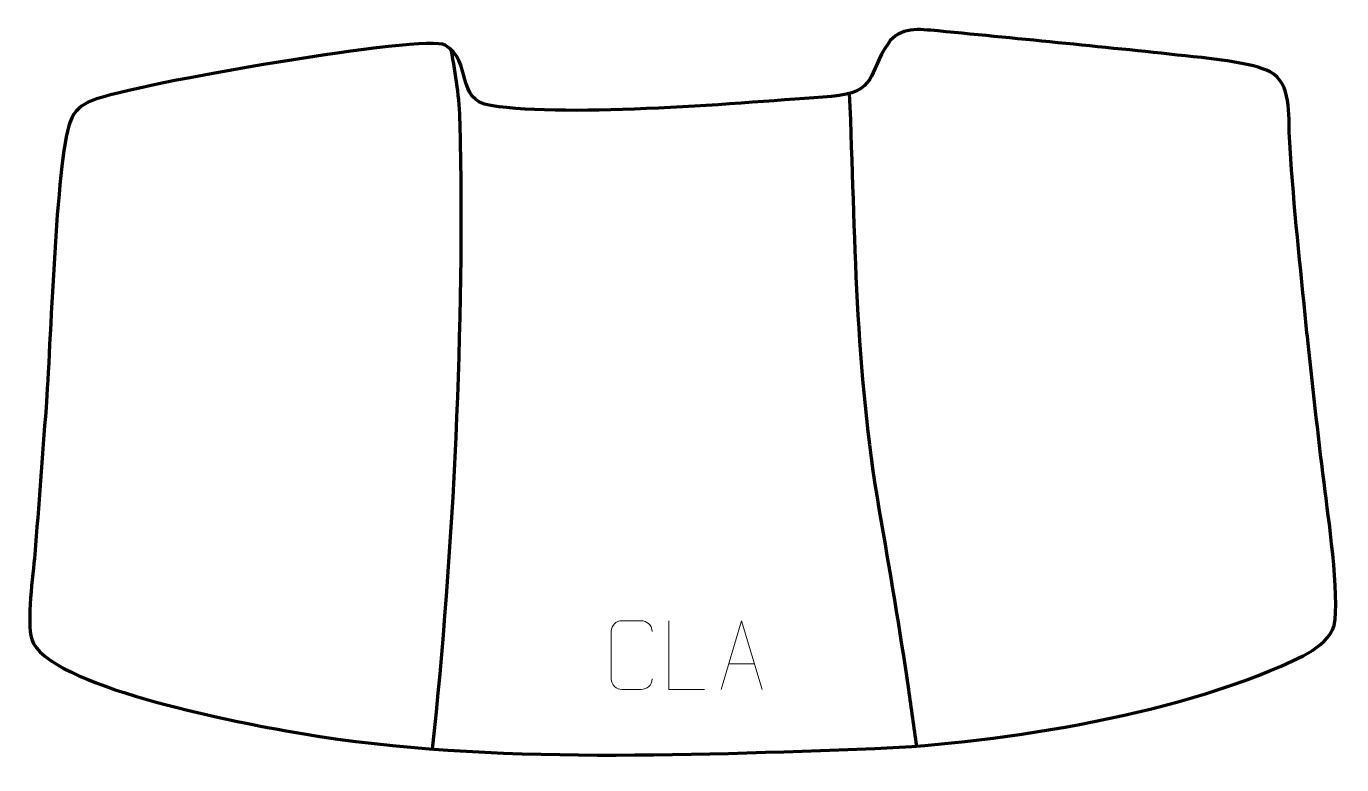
# Model space of a CAD drawing. Header units: millimetres. Extents: x 928 to 1406, y 405 to 673.
import ezdxf

# ---------------------------------------------------------------- set-up
doc = ezdxf.new("R2010")
doc.units = ezdxf.units.MM
doc.header["$MEASUREMENT"] = 0
doc.layers.add('layer 2', color=7, linetype='Continuous')
doc.layers.add('layer 3', color=7, linetype='Continuous')

msp = doc.modelspace()

# ---------------------------------------------------------------- linework, layer by layer
at = {"layer": 'layer 2', "color": 142, "lineweight": 158}
for points, knots in [([(1075.401, 410.5821), (1083.1091, 482.1183), (1087.1364, 565.6744), (1085.4054, 637.9618), (1085.4054, 637.9618), (1085.1791, 647.4149), (1083.825, 655.525), (1082.2103, 664.7737)], [0, 0, 0, 0, 0.33333333, 0.33333333, 0.33333333, 0.33333333, 1, 1, 1, 1]), ([(1226.856, 648.8527), (1228.9879, 596.6725), (1228.7968, 549.1358), (1237.7418, 497.1795), (1237.7418, 497.1795), (1241.4659, 475.5482), (1245.1879, 453.9744), (1248.33, 432.2463), (1248.33, 432.2463), (1249.3182, 425.3772), (1250.2926, 418.5062), (1251.2631, 411.6345)], [0, 0, 0, 0, 0.25, 0.25, 0.25, 0.25, 0.5, 0.5, 0.5, 0.5, 1, 1, 1, 1])]:
    msp.add_open_spline(points, degree=3, knots=knots, dxfattribs=at)
at = {"layer": 'layer 2', "color": 250, "lineweight": 9}
for points, knots in [([(1155.1683, 436.0473), (1155.0285, 433.7239), (1153.3513, 432.2443), (1151.2036, 432.2335), (1151.2036, 432.2335), (1148.8717, 432.2339), (1146.5398, 432.2339), (1144.2083, 432.2335), (1144.2083, 432.2335), (1142.2833, 432.1281), (1140.3112, 434.0126), (1140.3224, 436.0299), (1140.3224, 436.0299), (1140.3228, 441.8), (1140.3228, 447.5697), (1140.3224, 453.339), (1140.3224, 453.339), (1140.3266, 455.4771), (1142.0733, 457.1963), (1144.2257, 457.1828), (1144.2257, 457.1828), (1146.5514, 457.1828), (1148.8775, 457.1828), (1151.2036, 457.1828), (1151.2036, 457.1828), (1153.1502, 457.2183), (1155.1416, 455.7268), (1155.1683, 453.2892)], [0, 0, 0, 0, 0.125, 0.125, 0.125, 0.125, 0.25, 0.25, 0.25, 0.25, 0.375, 0.375, 0.375, 0.375, 0.5, 0.5, 0.5, 0.5, 0.625, 0.625, 0.625, 0.625, 0.75, 0.75, 0.75, 0.75, 1, 1, 1, 1]), ([(1174.2199, 432.2295), (1174.2199, 432.2295), (1161.2708, 432.2295), (1161.2708, 432.2295), (1161.2708, 432.2295), (1161.2708, 432.2295), (1161.2708, 457.1831), (1161.2708, 457.1831)], [0, 0, 0, 0, 0.33333333, 0.33333333, 0.33333333, 0.33333333, 1, 1, 1, 1]), ([(1180.2748, 432.2296), (1180.2748, 432.2296), (1187.6458, 457.1831), (1187.6458, 457.1831), (1187.6458, 457.1831), (1187.6458, 457.1831), (1195.2157, 432.2296), (1195.2157, 432.2296)], [0, 0, 0, 0, 0.33333333, 0.33333333, 0.33333333, 0.33333333, 1, 1, 1, 1])]:
    msp.add_open_spline(points, degree=3, knots=knots, dxfattribs=at)
msp.add_open_spline([(1182.9974, 441.479), (1182.9974, 441.479), (1192.4931, 441.479), (1192.4931, 441.479)], degree=3, dxfattribs=at)
at = {"layer": 'layer 3', "color": 242, "lineweight": 158}
msp.add_open_spline([(1220.3169, 647.8121), (1237.0204, 649.0839), (1233.5736, 656.2997), (1240.9126, 666.9734), (1240.9126, 666.9734), (1245.2583, 673.2938), (1252.2337, 672.2043), (1259.1115, 671.6128), (1259.1115, 671.6128), (1290.0842, 668.6178), (1321.0121, 665.5465), (1351.9544, 662.2409), (1351.9544, 662.2409), (1359.2842, 661.4542), (1373.3591, 659.98), (1379.8023, 656.7594), (1379.8023, 656.7594), (1387.6759, 652.3339), (1386.381, 641.125), (1386.82, 633.0562), (1386.82, 633.0562), (1387.961, 612.0802), (1390.3998, 589.4154), (1392.5205, 568.4209), (1392.5205, 568.4209), (1392.871, 564.95), (1393.2289, 561.4803), (1393.5909, 558.0106), (1393.5909, 558.0106), (1395.4799, 540.0171), (1397.5357, 522.055), (1399.8038, 504.105), (1399.8038, 504.105), (1399.8038, 504.105), (1399.9938, 502.6104), (1399.9938, 502.6104), (1399.9938, 502.6104), (1401.101, 493.9341), (1405.7942, 460.6414), (1402.4932, 453.9473), (1402.4932, 453.9473), (1400.4754, 449.8555), (1396.4439, 446.8471), (1391.7773, 444.4954), (1391.7773, 444.4954), (1350.8086, 423.849), (1282.0542, 412.5182), (1236.1015, 410.767), (1236.1015, 410.767), (1166.6098, 408.2796), (1090.0729, 404.8662), (1021.5068, 417.278), (1021.5068, 417.278), (1004.2419, 420.4504), (935.0412, 433.5296), (929.709, 450.4654), (929.709, 450.4654), (927.7464, 456.6991), (930.219, 473.8199), (930.828, 481.2906), (930.828, 481.2906), (932.2797, 499.1017), (933.5316, 516.9296), (934.92, 534.7459), (934.92, 534.7459), (936.5414, 555.6236), (938.424, 623.873), (943.6472, 638.5846), (943.6472, 638.5846), (945.0826, 642.6276), (947.9861, 644.8603), (951.4994, 646.2383), (951.4994, 646.2383), (968.0966, 652.7485), (1073.0936, 670.435), (1079.9231, 666.4728), (1079.9231, 666.4728), (1090.1842, 660.5197), (1083.2606, 646.5273), (1096.5828, 644.4665), (1096.5828, 644.4665), (1125.8286, 639.9426), (1188.3897, 645.4641), (1220.3169, 647.8121)], degree=3, knots=[0, 0, 0, 0, 0.04545455, 0.04545455, 0.04545455, 0.04545455, 0.09090909, 0.09090909, 0.09090909, 0.09090909, 0.13636364, 0.13636364, 0.13636364, 0.13636364, 0.18181818, 0.18181818, 0.18181818, 0.18181818, 0.22727273, 0.22727273, 0.22727273, 0.22727273, 0.27272727, 0.27272727, 0.27272727, 0.27272727, 0.31818182, 0.31818182, 0.31818182, 0.31818182, 0.36363636, 0.36363636, 0.36363636, 0.36363636, 0.40909091, 0.40909091, 0.40909091, 0.40909091, 0.45454545, 0.45454545, 0.45454545, 0.45454545, 0.5, 0.5, 0.5, 0.5, 0.54545455, 0.54545455, 0.54545455, 0.54545455, 0.59090909, 0.59090909, 0.59090909, 0.59090909, 0.63636364, 0.63636364, 0.63636364, 0.63636364, 0.68181818, 0.68181818, 0.68181818, 0.68181818, 0.72727273, 0.72727273, 0.72727273, 0.72727273, 0.77272727, 0.77272727, 0.77272727, 0.77272727, 0.81818182, 0.81818182, 0.81818182, 0.81818182, 0.86363636, 0.86363636, 0.86363636, 0.86363636, 0.90909091, 0.90909091, 0.90909091, 0.90909091, 1, 1, 1, 1], dxfattribs=at)

doc.saveas('drawing.dxf')
